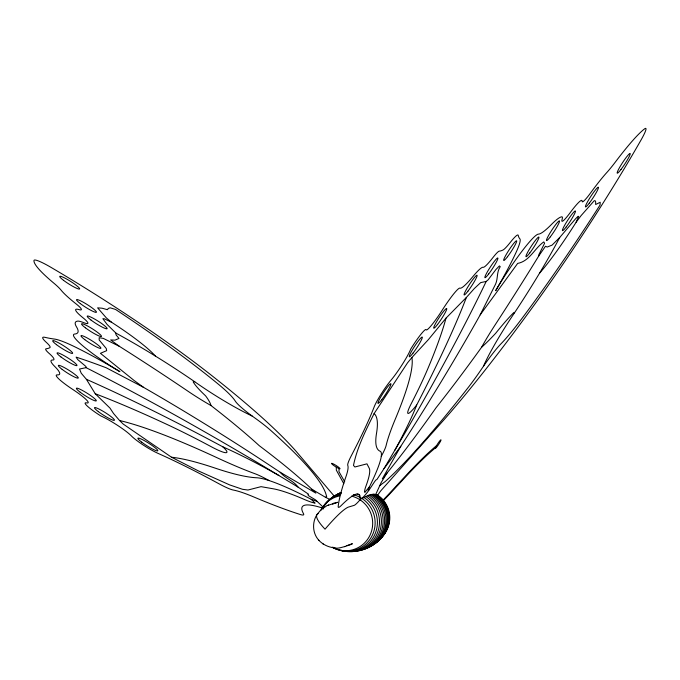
<?xml version="1.0" encoding="UTF-8"?>
<svg xmlns="http://www.w3.org/2000/svg" width="680" height="680" viewBox="0 0 680 680"><rect width="100%" height="100%" fill="white"/><g stroke="black" fill="none" stroke-linecap="round" stroke-linejoin="round"><path stroke-width="1.02" d="M336.328 467.177L336.311 470.11L343.817 483.701M339.005 468.579L336.073 467.033A5.04 0.671 32.3 0 1 331.611 463.335A5.04 0.671 32.3 0 1 337.688 466.539A5.04 0.671 32.3 0 1 339.005 468.579L338.988 471.716L344.726 481.814M538.679 256.079L538.815 254.745L544.587 243.278L543.788 241.901C534.446 248.387 529.712 261.128 517.659 263.415L480.165 314.882A326.893 36.907 -56.8 0 1 400.8 446.267L382.322 478.805L387.022 473.059A212.865 24.029 -56.8 0 0 436.144 407.626A285.481 32.232 -56.8 0 0 481.61 347.242A47.898 5.406 -56.8 0 1 495.057 324.998A355.053 40.086 -56.8 0 0 538.679 256.079L545.487 246.253L547.179 247.035L552.058 245.131L559.7 237.507L575.484 218.875L578.034 216.333L578.671 216.435L576.13 222.215A64.838 7.318 -56.8 0 1 539.486 273.275M480.165 314.882L495.644 283.968C498.108 278.332 496.519 272.085 500.233 266.671L499.409 265.914L495.975 269.458L488.087 279.863L486.192 281.435A513.799 58.012 -56.8 0 1 404.473 433.806L383.979 468.656L376.966 479.434L375.717 480.139C370.855 486.812 366.877 494.862 360.034 499.8A32.47 3.663 -56.8 0 1 353.846 505.452L348.245 507.144A131.894 14.892 -56.8 0 0 325.031 529.185A131.894 17.493 32.3 0 1 318.045 513.655L318.435 513.46M435.489 447.788L436.721 445.349A5.04 0.57 -56.8 0 1 440.895 439.79A5.04 0.57 -56.8 0 1 438.345 444.856A5.04 0.57 -56.8 0 1 435.489 447.788C416.594 463.539 400.826 482.621 383.75 500.25M373.592 543.975A28.688 28.245 73.2 0 0 375.751 494.419L381.2 482.477L387.022 473.059M316.846 514.803C311.907 522.69 312.536 533.681 319.048 540.49M374.127 413.55C365.874 430.151 357.187 447.185 353.481 465.4L354.875 466.99L366.945 463.837L369.189 468.171A167.365 18.895 -56.8 0 1 365.933 486.192A57.443 6.486 -56.8 0 0 364.837 492.413L369.529 486.667A135.124 15.257 -56.8 0 0 380.069 451.206A423.572 47.821 -56.8 0 1 376.533 433.211A486.99 54.986 -56.8 0 0 374.127 413.55L407.515 362.865L411.885 357.536L428.502 339.481L445.995 318.155L466.378 297.449L474.317 288.541L480.666 282.608L486.192 281.435M576.13 222.215L581 215.73L594.116 200.855L594.983 200.591L595.646 201.867L595.671 204.51L600.219 202.257L600.04 205.037A237.311 26.792 -56.8 0 1 522.614 317.602A86.13 9.724 -56.8 0 1 501.117 343.663A44.217 4.989 -56.8 0 0 483.446 366.291L481.601 368.985A50.992 5.754 -56.8 0 1 467.959 387.821A389.325 43.953 -56.8 0 1 385.109 481.627L379.848 485.546M333.94 495.771L296.208 451.435A375.428 49.802 32.3 0 0 211.786 375.589A226.117 29.996 32.3 0 0 50.881 267.3A23.732 3.145 32.3 0 0 34 260.44A99.254 13.166 32.3 0 0 53.643 282.99A45.382 6.018 32.3 0 1 61.055 290.113A64.464 8.551 32.3 0 0 75.973 303.798A20.332 2.694 32.3 0 1 79.109 309.629A30.838 4.088 32.3 0 0 82.892 317.704A21.343 2.83 32.3 0 1 83.64 322.626A33.566 4.454 32.3 0 0 77.775 321.113A99.781 13.235 32.3 0 0 76.5 326.893A122.927 16.303 32.3 0 1 74.859 334.016A50.49 6.698 32.3 0 0 119.901 371.662A108.502 14.39 32.3 0 0 74.417 346.63A65.807 8.729 32.3 0 0 54.409 339.065A340.161 45.118 32.3 0 1 44.956 337.339A27.837 3.689 32.3 0 0 46.333 342.38A28.892 3.833 32.3 0 1 49.861 347.642A220.09 29.198 32.3 0 1 46.223 348.747A22.27 2.95 32.3 0 0 49.028 353.32A32.512 4.309 32.3 0 1 52.725 360.017A45.9 6.086 32.3 0 0 54.816 366.554A58.624 7.777 32.3 0 1 57.282 374.884A24.837 3.298 32.3 0 0 72.939 389.563A22.695 3.009 32.3 0 1 86.547 402.875A19.354 2.567 32.3 0 0 100.734 415.888A22.61 3 32.3 0 1 131.444 435.99A19.533 2.592 32.3 0 0 157.972 453.348A231.243 30.677 32.3 0 1 219.036 483.812A31.008 4.114 32.3 0 0 233.291 490.042A125.341 16.626 32.3 0 1 253.666 496.918A441.065 58.505 32.3 0 0 300.399 514.548A26.613 3.528 32.3 0 0 303.475 513.621A162.087 21.496 32.3 0 1 322.235 507.943L324.904 505.325M317.322 514.148L320.935 509.821M382.551 500.642C400.375 482.12 416.925 462.204 436.594 445.579M400.8 446.267L383.979 468.656M321.716 509.252L326.825 505.758M115.948 333.124L116.017 334.832L118.983 338.436L114.962 340.153L110.661 339.932L119.493 346.4A355.053 47.098 32.3 0 1 187.901 391.17A47.898 6.349 32.3 0 0 210.995 405.543A285.481 37.867 32.3 0 1 259.301 445.723A212.865 28.237 32.3 0 1 311.874 489.252L325.44 497.267L326.663 496.502L326.017 494.36A389.325 51.646 32.3 0 0 270.631 430.329A50.992 6.766 32.3 0 0 254.711 417.877L252.254 416.1A63.852 8.466 32.3 0 1 194.752 381.777A124.686 16.541 32.3 0 0 115.948 333.124L107.049 324.377L102.859 318.716L104.091 318.69L111.631 322.303A64.838 8.602 32.3 0 1 155.346 356.039M332.537 504.058L337.646 502.29M383.333 535.152A26.588 26.18 73.2 0 0 377.672 495.261C372.487 492.447 366.622 496.094 362.049 498.55A28.713 28.271 73.2 0 1 370.982 537.769A28.713 28.271 73.2 0 1 332.512 547.196M327.258 505.554L337.365 502.358M335.521 547.842C338.147 550.188 363.622 539.444 346.808 545.7M328.142 505.18L328.601 505.019M333.574 503.234L334.033 503.064M344.539 546.686L344.998 546.516M349.971 544.731L350.429 544.561M316.99 501.389L311.108 499.256A135.124 17.927 32.3 0 0 256.743 477.776A423.572 56.185 32.3 0 1 214.888 468.035A486.99 64.6 32.3 0 0 171.496 457.215L123.258 424.107L119.569 420.512L113.552 413.508L109.99 408.102L95.234 393.728L86.403 379.321L81.243 373.226L79.526 369.036L86.062 367.65A513.799 68.153 32.3 0 1 261.001 464.712L298.129 487.152L308.499 494.181L307.929 494.742L308.584 495.72L315.528 499.877L322.966 506.974A28.713 28.271 73.2 0 1 340.714 494.547M368.73 490.238L368.075 490.433L369.529 486.667M334.526 547.799C328.491 547.349 322.864 544.561 318.707 540.183M119.493 346.4L103.258 338.368L99.195 337.697L99.186 339.983L106.258 348.5L106.65 350.668L100.428 353.311L134.164 380.536L143.624 387.396A326.893 43.358 32.3 0 1 280.16 472.26L315.868 493.127L311.874 489.252M143.624 387.396L106.343 367.846C96.365 364.021 86.156 360.392 76.109 357.119L77.707 359.575L85.944 366.503L86.062 367.65M325.44 497.267L330.131 499.587M171.496 457.215L198.331 470.883L229.729 484.933L242.539 489.302L247.962 490.025L261.035 486.659L273.36 488.818A167.365 22.202 32.3 0 1 304.359 499.46A57.443 7.616 32.3 0 0 315.103 503.132L311.108 499.256M111.631 322.303L106.42 317.985L97.597 307.836L102.093 308.21L107.457 309.706L108.332 308.397L110.219 307.827L115.532 309.434A237.311 31.476 32.3 0 1 217.345 383.375A86.13 11.424 32.3 0 1 235.178 400.962A44.217 5.865 32.3 0 0 252.254 416.1M322.702 543.617L323.229 544.085M280.16 472.26C285.056 478.227 293.641 480.811 298.129 487.152M381.412 499.06A19.652 2.218 -56.8 0 1 381.752 499.231M376.762 494.76A27.727 27.311 73.2 0 1 378.973 539.894M377.672 495.261A6.689 0.756 -56.8 0 1 381.37 490.161L444.185 419.551A375.428 42.389 -56.8 0 0 533.256 306.323A226.117 25.526 -56.8 0 0 640.942 140.173A23.732 2.677 -56.8 0 0 644.546 128.894A99.254 11.203 -56.8 0 0 615.434 161.951A45.382 5.125 -56.8 0 1 606.815 172.524A64.464 7.276 -56.8 0 0 590.588 192.924A20.332 2.295 -56.8 0 1 582.123 201.255A30.838 3.485 -56.8 0 0 570.129 212.73A21.343 2.405 -56.8 0 1 562.062 219.547A33.566 3.791 -56.8 0 0 561.825 216.827A99.781 11.262 -56.8 0 0 551.327 224.587A122.927 13.88 -56.8 0 1 538.347 234.15A50.49 5.704 -56.8 0 0 495.652 290.7A108.502 12.248 -56.8 0 0 516.537 251.371A65.807 7.429 -56.8 0 0 519.843 238.782A340.161 38.403 -56.8 0 1 518.236 235.365A27.837 3.145 -56.8 0 0 510.263 242.428A28.892 3.264 -56.8 0 1 502.962 250.019A220.09 24.846 -56.8 0 1 499.315 251.124A22.27 2.516 -56.8 0 0 492.838 257.703A32.512 3.672 -56.8 0 1 483.165 267.282A45.9 5.185 -56.8 0 0 473 276.454A58.624 6.622 -56.8 0 1 459.918 288.133A24.837 2.805 -56.8 0 0 442.357 309.969A22.695 2.558 -56.8 0 1 426.139 329.707A19.354 2.184 -56.8 0 0 410.72 349.095A22.61 2.55 -56.8 0 1 391.136 380.035A19.533 2.201 -56.8 0 0 374.221 406.759A231.243 26.104 -56.8 0 1 351.551 455.26A31.008 3.502 -56.8 0 0 347.769 465.375A125.341 14.152 -56.8 0 1 345.822 477.062A441.065 49.802 -56.8 0 0 338.19 506.404A26.613 3 -56.8 0 0 341.275 505.478A162.087 18.3 -56.8 0 1 360.034 499.8M369.147 495.116A30.608 30.141 73.2 0 1 381.701 530.204A30.608 30.141 73.2 0 1 351.594 551.276M333.285 497.377A30.608 30.141 73.2 0 1 335.631 495.558M337.288 494.471A30.608 30.141 73.2 0 1 340.774 492.668M370.676 494.658A30.6 30.133 73.2 0 1 383.979 526.838A30.6 30.133 73.2 0 1 359.04 550.537M357.068 550.758A30.6 30.133 73.2 0 1 355.087 550.851M338.819 494.012A30.6 30.133 73.2 0 1 340.527 493.051M365.798 496.519A30.039 29.58 73.2 0 1 376.712 534.59A30.039 29.58 73.2 0 1 340.96 550.205M325.431 504.517A30.039 29.58 73.2 0 1 340.68 493.077M374.637 494.241A29.452 29.002 73.2 0 1 372.419 545.113M373.422 494.224A30.022 29.563 73.2 0 1 386.656 524.841A30.022 29.563 73.2 0 1 363.894 548.7M372.096 494.36A30.413 29.945 73.2 0 1 385.5 525.368A30.413 29.945 73.2 0 1 362.457 549.534M367.523 495.737A30.421 29.954 73.2 0 1 379.686 531.539A30.421 29.954 73.2 0 1 348.135 551.378M331.143 498.627A30.421 29.954 73.2 0 1 341.156 492.575M363.978 497.454A29.47 29.019 73.2 0 1 374.68 534.812A29.47 29.019 73.2 0 1 339.6 550.12M336.931 549.1A29.47 29.019 73.2 0 1 333.531 547.323M323.85 506.098A29.47 29.019 73.2 0 1 341.156 493.552M357.102 494.147A29.47 29.019 73.2 0 1 359.771 495.167M353.32 494.742A28.713 28.271 73.2 0 1 361.156 497.989M351.585 496.119A27.761 27.336 73.2 0 1 370.906 533.094A27.761 27.336 73.2 0 1 332.358 547.358M320.731 510.637A27.761 27.336 73.2 0 1 339.405 495.933M322.235 507.943A32.47 4.309 32.3 0 1 323.212 509.056M483.446 366.291A63.852 7.208 -56.8 0 1 514.454 312.894A124.686 14.076 -56.8 0 0 559.7 237.507M411.885 357.536A436.084 49.232 -56.8 0 1 395.225 419.305A264.894 29.911 -56.8 0 0 386.121 445.536A33.039 3.731 -56.8 0 1 381.276 456.356M466.378 297.449A559.41 63.155 -56.8 0 1 416.695 405A162.945 18.394 -56.8 0 1 394.774 450.406M445.995 318.155A545.768 61.616 -56.8 0 1 428.12 368.007A232.985 26.307 -56.8 0 1 411.145 403.869A30.719 3.468 -56.8 0 0 416.695 405M514.454 312.894A11.407 1.283 -56.8 0 0 513.052 313.319A118.158 13.336 -56.8 0 0 495.677 333.276A208.48 23.537 -56.8 0 1 481.61 347.242M119.569 420.512A436.084 57.842 32.3 0 1 216.996 457.708A264.894 35.139 32.3 0 0 255.068 473.764A33.039 4.386 32.3 0 1 269.059 480.539M86.403 379.321A559.41 74.205 32.3 0 1 222.751 446.785A162.945 21.616 32.3 0 1 278.783 475.396M95.234 393.728A545.768 72.394 32.3 0 1 166.744 424.328A232.985 30.906 32.3 0 1 211.54 446.87A30.719 4.072 32.3 0 0 222.751 446.785M194.752 381.777A11.407 1.513 32.3 0 0 193.358 382.194A118.158 15.674 32.3 0 0 205.538 395.786A208.48 27.659 32.3 0 1 210.995 405.543M437.563 324.445A11.755 1.326 -56.8 0 0 446.76 308.567A11.755 1.326 -56.8 0 0 436.45 321.954A11.755 1.326 -56.8 0 0 437.563 324.445M413.108 353.022A11.755 1.326 -56.8 0 0 422.305 337.135A11.755 1.326 -56.8 0 0 411.995 350.531A11.755 1.326 -56.8 0 0 413.108 353.022M381.752 399.661A11.755 1.326 -56.8 0 0 390.949 383.784A11.755 1.326 -56.8 0 0 380.638 397.179A11.755 1.326 -56.8 0 0 381.752 399.661M529.762 252.986A11.755 1.326 -56.8 0 0 538.951 237.107A11.755 1.326 -56.8 0 0 528.649 250.503A11.755 1.326 -56.8 0 0 529.762 252.986M550.324 236.835A11.755 1.326 -56.8 0 0 559.512 220.949A11.755 1.326 -56.8 0 0 549.211 234.345A11.755 1.326 -56.8 0 0 550.324 236.835M566.253 226.907A11.755 1.326 -56.8 0 0 575.45 211.03A11.755 1.326 -56.8 0 0 565.139 224.425A11.755 1.326 -56.8 0 0 566.253 226.907M589.271 203.184A11.755 1.326 -56.8 0 0 598.46 187.306A11.755 1.326 -56.8 0 0 588.158 200.694A11.755 1.326 -56.8 0 0 589.271 203.184M507.492 256.734A11.755 1.326 -56.8 0 0 516.681 240.856A11.755 1.326 -56.8 0 0 506.379 254.252A11.755 1.326 -56.8 0 0 507.492 256.734M621.01 169.439A11.755 1.326 -56.8 0 0 630.207 153.561A11.755 1.326 -56.8 0 0 619.896 166.948A11.755 1.326 -56.8 0 0 621.01 169.439M488.708 273.929A11.755 1.326 -56.8 0 0 497.896 258.051A11.755 1.326 -56.8 0 0 487.594 271.439A11.755 1.326 -56.8 0 0 488.708 273.929M467.916 291.201A11.755 1.326 -56.8 0 0 477.113 275.324A11.755 1.326 -56.8 0 0 466.803 288.711A11.755 1.326 -56.8 0 0 467.916 291.201M80.197 392.216A11.755 1.556 32.3 0 0 96.22 400.928A11.755 1.556 32.3 0 0 82.645 390.575A11.755 1.556 32.3 0 0 80.197 392.216M98.328 411.613A11.755 1.556 32.3 0 0 114.359 420.325A11.755 1.556 32.3 0 0 100.776 409.972A11.755 1.556 32.3 0 0 98.328 411.613M141.695 442.162A11.755 1.556 32.3 0 0 157.718 450.874A11.755 1.556 32.3 0 0 144.143 440.521A11.755 1.556 32.3 0 0 141.695 442.162M84.787 339.635A11.755 1.556 32.3 0 0 100.81 348.347A11.755 1.556 32.3 0 0 87.235 337.994A11.755 1.556 32.3 0 0 84.787 339.635M85.374 327.786A11.755 1.556 32.3 0 0 101.397 336.498A11.755 1.556 32.3 0 0 87.822 326.145A11.755 1.556 32.3 0 0 85.374 327.786M91.043 320.076A11.755 1.556 32.3 0 0 107.066 328.78A11.755 1.556 32.3 0 0 93.491 318.435A11.755 1.556 32.3 0 0 91.043 320.076M80.342 303.611A11.755 1.556 32.3 0 0 96.365 312.315A11.755 1.556 32.3 0 0 82.79 301.971A11.755 1.556 32.3 0 0 80.342 303.611M56.516 344.675A11.755 1.556 32.3 0 0 72.539 353.387A11.755 1.556 32.3 0 0 58.965 343.034A11.755 1.556 32.3 0 0 56.516 344.675M63.538 280.322A11.755 1.556 32.3 0 0 79.56 289.034A11.755 1.556 32.3 0 0 65.985 278.681A11.755 1.556 32.3 0 0 63.538 280.322M60.877 356.881A11.755 1.556 32.3 0 0 76.9 365.594A11.755 1.556 32.3 0 0 63.325 355.24A11.755 1.556 32.3 0 0 60.877 356.881M62.169 369.393A11.755 1.556 32.3 0 0 78.191 378.105A11.755 1.556 32.3 0 0 64.617 367.752A11.755 1.556 32.3 0 0 62.169 369.393"/></g></svg>
